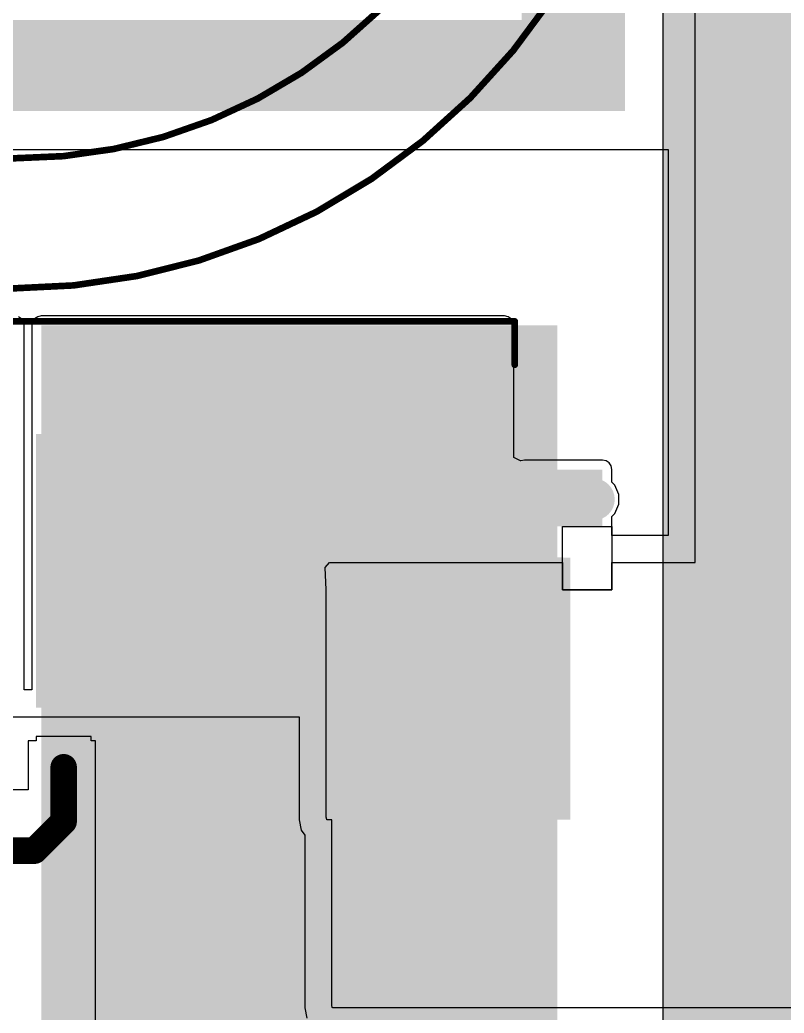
# Model space of a CAD drawing. Header units: millimetres. Extents: x 0 to 214, y 0 to 214.
# Drawn here: x 2.694 to 3.271, y 0.72 to 1.471 of the extents above; entities that cross this region are included whole.
import ezdxf

# ---------------------------------------------------------------- set-up
doc = ezdxf.new("R2010")
doc.units = ezdxf.units.MM
doc.header["$MEASUREMENT"] = 0
for name, color, linetype in [('BottomLayer', 5, 'Continuous'), ('BottomPaste', 16, 'Continuous'), ('BottomSolder', 6, 'Continuous'), ('TopLayer', 1, 'Continuous'), ('TopOverlay', 2, 'Continuous'), ('TopPaste', 8, 'Continuous'), ('TopSolder', 216, 'Continuous'), ('ViaHoleLayer', 16, 'Continuous')]:
    doc.layers.add(name, color=color, linetype=linetype)

# ---------------------------------------------------------------- blocks, each defined once
blk = doc.blocks.new('5931_B_37')
at = {"layer": 'BottomLayer'}
for points in [[(-0.3045, 0.159), (-0.1335, 0.159), (-0.1335, -0.159), (-0.3045, -0.159)], [(0.1335, 0.159), (0.3045, 0.159), (0.3045, -0.159), (0.1335, -0.159)]]:
    blk.add_hatch(color=5, dxfattribs=at).paths.add_polyline_path(points)
at = {"layer": 'BottomPaste'}
for points in [[(-0.3045, 0.159), (-0.1335, 0.159), (-0.1335, -0.159), (-0.3045, -0.159)], [(0.1335, 0.159), (0.3045, 0.159), (0.3045, -0.159), (0.1335, -0.159)]]:
    blk.add_hatch(color=16, dxfattribs=at).paths.add_polyline_path(points)
at = {"layer": 'BottomSolder'}
for points in [[(-0.3085, 0.163), (-0.1295, 0.163), (-0.1295, -0.163), (-0.3085, -0.163)], [(0.1295, 0.163), (0.3085, 0.163), (0.3085, -0.163), (0.1295, -0.163)]]:
    blk.add_hatch(color=6, dxfattribs=at).paths.add_polyline_path(points)
blk = doc.blocks.new('8_VSONP__5_6__B_57')
at = {"layer": 'BottomLayer'}
for points in [[(-0.09213, 0.08868), (-0.09213, 0.06112), (-0.12441, 0.06112), (-0.12441, 0.08868)], [(-0.05961, -0.08977), (0.096, -0.08977), (0.096, 0.08976), (-0.05961, 0.08976)], [(0.09449, 0.06132), (0.09449, 0.08888), (0.12205, 0.08888), (0.12205, 0.06132)], [(-0.09213, 0.03868), (-0.09213, 0.01112), (-0.12441, 0.01112), (-0.12441, 0.03868)], [(0.09449, 0.01132), (0.09449, 0.03888), (0.12205, 0.03888), (0.12205, 0.01132)], [(-0.09213, -0.01132), (-0.09213, -0.03888), (-0.12441, -0.03888), (-0.12441, -0.01132)], [(0.09449, -0.03868), (0.09449, -0.01112), (0.12205, -0.01112), (0.12205, -0.03868)], [(-0.09213, -0.06132), (-0.09213, -0.08888), (-0.12441, -0.08888), (-0.12441, -0.06132)], [(0.09449, -0.08868), (0.09449, -0.06112), (0.12205, -0.06112), (0.12205, -0.08868)]]:
    blk.add_hatch(color=5, dxfattribs=at).paths.add_polyline_path(points)
at = {"layer": 'BottomSolder'}
for points in [[(-0.09013, 0.09068), (-0.09013, 0.05912), (-0.12641, 0.05912), (-0.12641, 0.09068)], [(0.09249, 0.05932), (0.09249, 0.09088), (0.12405, 0.09088), (0.12405, 0.05932)], [(-0.09013, 0.04068), (-0.09013, 0.00912), (-0.12641, 0.00912), (-0.12641, 0.04068)], [(0.09249, 0.00932), (0.09249, 0.04088), (0.12405, 0.04088), (0.12405, 0.00932)], [(-0.09013, -0.00932), (-0.09013, -0.04088), (-0.12641, -0.04088), (-0.12641, -0.00932)], [(0.09249, -0.04068), (0.09249, -0.00912), (0.12405, -0.00912), (0.12405, -0.04068)], [(-0.09013, -0.05932), (-0.09013, -0.09088), (-0.12641, -0.09088), (-0.12641, -0.05932)], [(0.09249, -0.09068), (0.09249, -0.05912), (0.12405, -0.05912), (0.12405, -0.09068)]]:
    blk.add_hatch(color=6, dxfattribs=at).paths.add_polyline_path(points)
h = blk.add_hatch(color=6, dxfattribs=at)
edge = h.paths.add_edge_path()
edge.add_arc((-0.05961, 0.08976), 0.004, 90, 180)
edge.add_line((-0.06361, 0.08976), (-0.06361, -0.08977))
edge.add_arc((-0.05961, -0.08977), 0.004, 180, 270)
edge.add_line((-0.05961, -0.09377), (0.096, -0.09377))
edge.add_arc((0.096, -0.08977), 0.004, 270, 360)
edge.add_line((0.1, -0.08977), (0.1, 0.08976))
edge.add_arc((0.096, 0.08976), 0.004, 0, 90)
edge.add_line((0.096, 0.09376), (-0.05961, 0.09376))
blk = doc.blocks.new('8_VSONP__5_6__B_59')
at = {"layer": 'BottomLayer'}
for points in [[(-0.09213, 0.08868), (-0.09213, 0.06112), (-0.12441, 0.06112), (-0.12441, 0.08868)], [(-0.05961, -0.08977), (0.096, -0.08977), (0.096, 0.08976), (-0.05961, 0.08976)], [(0.09449, 0.06132), (0.09449, 0.08888), (0.12205, 0.08888), (0.12205, 0.06132)], [(-0.09213, 0.03868), (-0.09213, 0.01112), (-0.12441, 0.01112), (-0.12441, 0.03868)], [(0.09449, 0.01132), (0.09449, 0.03888), (0.12205, 0.03888), (0.12205, 0.01132)], [(-0.09213, -0.01132), (-0.09213, -0.03888), (-0.12441, -0.03888), (-0.12441, -0.01132)], [(0.09449, -0.03868), (0.09449, -0.01112), (0.12205, -0.01112), (0.12205, -0.03868)], [(-0.09213, -0.06132), (-0.09213, -0.08888), (-0.12441, -0.08888), (-0.12441, -0.06132)], [(0.09449, -0.08868), (0.09449, -0.06112), (0.12205, -0.06112), (0.12205, -0.08868)]]:
    blk.add_hatch(color=5, dxfattribs=at).paths.add_polyline_path(points)
at = {"layer": 'BottomSolder'}
for points in [[(-0.09013, 0.09068), (-0.09013, 0.05912), (-0.12641, 0.05912), (-0.12641, 0.09068)], [(0.09249, 0.05932), (0.09249, 0.09088), (0.12405, 0.09088), (0.12405, 0.05932)], [(-0.09013, 0.04068), (-0.09013, 0.00912), (-0.12641, 0.00912), (-0.12641, 0.04068)], [(0.09249, 0.00932), (0.09249, 0.04088), (0.12405, 0.04088), (0.12405, 0.00932)], [(-0.09013, -0.00932), (-0.09013, -0.04088), (-0.12641, -0.04088), (-0.12641, -0.00932)], [(0.09249, -0.04068), (0.09249, -0.00912), (0.12405, -0.00912), (0.12405, -0.04068)], [(-0.09013, -0.05932), (-0.09013, -0.09088), (-0.12641, -0.09088), (-0.12641, -0.05932)], [(0.09249, -0.09068), (0.09249, -0.05912), (0.12405, -0.05912), (0.12405, -0.09068)]]:
    blk.add_hatch(color=6, dxfattribs=at).paths.add_polyline_path(points)
h = blk.add_hatch(color=6, dxfattribs=at)
edge = h.paths.add_edge_path()
edge.add_arc((-0.05961, 0.08976), 0.004, 90, 180)
edge.add_line((-0.06361, 0.08976), (-0.06361, -0.08977))
edge.add_arc((-0.05961, -0.08977), 0.004, 180, 270)
edge.add_line((-0.05961, -0.09377), (0.096, -0.09377))
edge.add_arc((0.096, -0.08977), 0.004, 270, 360)
edge.add_line((0.1, -0.08977), (0.1, 0.08976))
edge.add_arc((0.096, 0.08976), 0.004, 0, 90)
edge.add_line((0.096, 0.09376), (-0.05961, 0.09376))
blk = doc.blocks.new('FXL2213_1R0_M_62')
at = {"layer": 'TopLayer'}
blk.add_hatch(color=1, dxfattribs=at).paths.add_polyline_path([(-0.47244, 0.38583), (-0.24606, 0.38583), (-0.24606, -0.38583), (-0.47244, -0.38583)])
at = {"layer": 'TopPaste'}
blk.add_hatch(color=8, dxfattribs=at).paths.add_polyline_path([(-0.47244, 0.38583), (-0.24606, 0.38583), (-0.24606, -0.38583), (-0.47244, -0.38583)])
at = {"layer": 'TopSolder'}
blk.add_hatch(color=216, dxfattribs=at).paths.add_polyline_path([(-0.47644, 0.38983), (-0.24206, 0.38983), (-0.24206, -0.38983), (-0.47644, -0.38983)])
at = {"layer": 'TopOverlay', "const_width": 0.005}
for points in [[(-0.45276, -0.40024), (-0.45276, -0.43307)], [(0.45276, -0.43307), (-0.45276, -0.43307)]]:
    blk.add_lwpolyline(points, dxfattribs=at)
at = {"layer": 'TopOverlay', "const_width": 0.0025}
for points in [[(-0.45401, -0.40024, 1), (-0.45151, -0.40024, 1)], [(-0.45401, -0.43307, 1), (-0.45151, -0.43307, 1)], [(-0.45401, -0.43307, 1), (-0.45151, -0.43307, 1)]]:
    blk.add_lwpolyline(points, format="xyb", close=True, dxfattribs=at)
blk = doc.blocks.new('KN151M45025_30A_267')
at = {"layer": 'TopOverlay', "const_width": 0.005}
blk.add_lwpolyline([(0.48897, 0, 1), (-0.49527, 0, 1)], format="xyb", close=True, dxfattribs=at)
blk.add_lwpolyline([(0.00175, 0.3936, -228.200389), (-0.00515, 0.3937)], format="xyb", dxfattribs=at)

msp = doc.modelspace()

# ---------------------------------------------------------------- hatches: boundary and pattern name
at = {"layer": 'BottomLayer'}
for points in [[(3.073, 1.425), (3.151, 1.425), (3.151, 1.896), (3.073, 1.896)], [(3.151, 1.402), (3.151, 1.471), (1.821, 1.471), (1.821, 1.402)], [(2.71, 1.09), (3.06, 1.09), (3.06, 1.24), (2.71, 1.24)], [(2.71, 0.95466), (2.89157, 0.95466), (2.89157, 1.14), (2.71, 1.14)], [(3.075, 1.088), (3.134, 1.088), (3.134, 1.131), (3.075, 1.131)]]:
    msp.add_hatch(color=5, dxfattribs=at).paths.add_polyline_path(points)
h = msp.add_hatch(color=5, dxfattribs=at)
edge = h.paths.add_edge_path()
edge.add_arc((3.1275, 1.1085), 0.01181, 0, 360)
h = msp.add_hatch(color=5, dxfattribs=at)
edge = h.paths.add_edge_path()
edge.add_arc((2.73667, 1.055), 0.01181, 0, 360)
h = msp.add_hatch(color=5, dxfattribs=at)
edge = h.paths.add_edge_path()
edge.add_arc((2.77, 1.055), 0.01181, 0, 360)
h = msp.add_hatch(color=5, dxfattribs=at)
edge = h.paths.add_edge_path()
edge.add_arc((2.80333, 1.055), 0.01181, 0, 360)
h = msp.add_hatch(color=5, dxfattribs=at)
edge = h.paths.add_edge_path()
edge.add_arc((2.83667, 1.055), 0.01181, 0, 360)
h = msp.add_hatch(color=5, dxfattribs=at)
edge = h.paths.add_edge_path()
edge.add_arc((2.87, 1.055), 0.01181, 0, 360)
h = msp.add_hatch(color=5, dxfattribs=at)
edge = h.paths.add_edge_path()
edge.add_arc((2.73667, 1.005), 0.01181, 0, 360)
h = msp.add_hatch(color=5, dxfattribs=at)
edge = h.paths.add_edge_path()
edge.add_arc((2.77, 1.005), 0.01181, 0, 360)
h = msp.add_hatch(color=5, dxfattribs=at)
edge = h.paths.add_edge_path()
edge.add_arc((2.80333, 1.005), 0.01181, 0, 360)
h = msp.add_hatch(color=5, dxfattribs=at)
edge = h.paths.add_edge_path()
edge.add_arc((2.83667, 1.005), 0.01181, 0, 360)
h = msp.add_hatch(color=5, dxfattribs=at)
edge = h.paths.add_edge_path()
edge.add_arc((2.87, 1.005), 0.01181, 0, 360)
at = {"layer": 'BottomSolder'}
for points in [[(4.097, 0.144), (4.097, 1.855), (3.18, 1.855), (3.18, 0.144)], [(2.902, 0.951), (2.902, 1.158), (2.706, 1.158), (2.706, 0.951)], [(3.0599, 1.07899), (3.0599, 1.13199), (2.9149, 1.13199), (2.9149, 1.07899)], [(2.91381, 1.06438), (2.91381, 0.86625), (3.10981, 0.86625), (3.10981, 1.06438)], [(2.898, 0.877), (2.898, 0.93), (2.753, 0.93), (2.753, 0.877)]]:
    msp.add_hatch(color=6, dxfattribs=at).paths.add_polyline_path(points)
h = msp.add_hatch(color=6, dxfattribs=at)
edge = h.paths.add_edge_path()
edge.add_arc((3.1275, 1.1085), 0.01581, 0, 360)
h = msp.add_hatch(color=6, dxfattribs=at)
edge = h.paths.add_edge_path()
edge.add_arc((2.73667, 1.055), 0.01581, 0, 360)
h = msp.add_hatch(color=6, dxfattribs=at)
edge = h.paths.add_edge_path()
edge.add_arc((2.77, 1.055), 0.01581, 0, 360)
h = msp.add_hatch(color=6, dxfattribs=at)
edge = h.paths.add_edge_path()
edge.add_arc((2.80333, 1.055), 0.01581, 0, 360)
h = msp.add_hatch(color=6, dxfattribs=at)
edge = h.paths.add_edge_path()
edge.add_arc((2.83667, 1.055), 0.01581, 0, 360)
h = msp.add_hatch(color=6, dxfattribs=at)
edge = h.paths.add_edge_path()
edge.add_arc((2.87, 1.055), 0.01581, 0, 360)
h = msp.add_hatch(color=6, dxfattribs=at)
edge = h.paths.add_edge_path()
edge.add_arc((2.73667, 1.005), 0.01581, 0, 360)
h = msp.add_hatch(color=6, dxfattribs=at)
edge = h.paths.add_edge_path()
edge.add_arc((2.77, 1.005), 0.01581, 0, 360)
h = msp.add_hatch(color=6, dxfattribs=at)
edge = h.paths.add_edge_path()
edge.add_arc((2.80333, 1.005), 0.01581, 0, 360)
h = msp.add_hatch(color=6, dxfattribs=at)
edge = h.paths.add_edge_path()
edge.add_arc((2.83667, 1.005), 0.01581, 0, 360)
h = msp.add_hatch(color=6, dxfattribs=at)
edge = h.paths.add_edge_path()
edge.add_arc((2.87, 1.005), 0.01581, 0, 360)
at = {"layer": 'TopLayer'}
msp.add_hatch(color=1, dxfattribs=at).paths.add_polyline_path([(2.71, 0.39), (3.1, 0.39), (3.1, 1.24), (2.71, 1.24)])
h = msp.add_hatch(color=1, dxfattribs=at)
edge = h.paths.add_edge_path()
edge.add_arc((3.1275, 1.1085), 0.01181, 0, 360)
h = msp.add_hatch(color=1, dxfattribs=at)
edge = h.paths.add_edge_path()
edge.add_arc((2.73667, 1.055), 0.01181, 0, 360)
h = msp.add_hatch(color=1, dxfattribs=at)
edge = h.paths.add_edge_path()
edge.add_arc((2.77, 1.055), 0.01181, 0, 360)
h = msp.add_hatch(color=1, dxfattribs=at)
edge = h.paths.add_edge_path()
edge.add_arc((2.80333, 1.055), 0.01181, 0, 360)
h = msp.add_hatch(color=1, dxfattribs=at)
edge = h.paths.add_edge_path()
edge.add_arc((2.83667, 1.055), 0.01181, 0, 360)
h = msp.add_hatch(color=1, dxfattribs=at)
edge = h.paths.add_edge_path()
edge.add_arc((2.87, 1.055), 0.01181, 0, 360)
h = msp.add_hatch(color=1, dxfattribs=at)
edge = h.paths.add_edge_path()
edge.add_arc((2.73667, 1.005), 0.01181, 0, 360)
h = msp.add_hatch(color=1, dxfattribs=at)
edge = h.paths.add_edge_path()
edge.add_arc((2.77, 1.005), 0.01181, 0, 360)
h = msp.add_hatch(color=1, dxfattribs=at)
edge = h.paths.add_edge_path()
edge.add_arc((2.80333, 1.005), 0.01181, 0, 360)
h = msp.add_hatch(color=1, dxfattribs=at)
edge = h.paths.add_edge_path()
edge.add_arc((2.83667, 1.005), 0.01181, 0, 360)
h = msp.add_hatch(color=1, dxfattribs=at)
edge = h.paths.add_edge_path()
edge.add_arc((2.87, 1.005), 0.01181, 0, 360)
at = {"layer": 'TopSolder'}
msp.add_hatch(color=216, dxfattribs=at).paths.add_polyline_path([(4.097, 0.135), (4.097, 1.855), (3.18, 1.855), (3.18, 0.135)])
h = msp.add_hatch(color=216, dxfattribs=at)
edge = h.paths.add_edge_path()
edge.add_arc((3.1275, 1.1085), 0.01581, 0, 360)
h = msp.add_hatch(color=216, dxfattribs=at)
edge = h.paths.add_edge_path()
edge.add_arc((2.73667, 1.055), 0.01581, 0, 360)
h = msp.add_hatch(color=216, dxfattribs=at)
edge = h.paths.add_edge_path()
edge.add_arc((2.77, 1.055), 0.01581, 0, 360)
h = msp.add_hatch(color=216, dxfattribs=at)
edge = h.paths.add_edge_path()
edge.add_arc((2.80333, 1.055), 0.01581, 0, 360)
h = msp.add_hatch(color=216, dxfattribs=at)
edge = h.paths.add_edge_path()
edge.add_arc((2.83667, 1.055), 0.01581, 0, 360)
h = msp.add_hatch(color=216, dxfattribs=at)
edge = h.paths.add_edge_path()
edge.add_arc((2.87, 1.055), 0.01581, 0, 360)
h = msp.add_hatch(color=216, dxfattribs=at)
edge = h.paths.add_edge_path()
edge.add_arc((2.73667, 1.005), 0.01581, 0, 360)
h = msp.add_hatch(color=216, dxfattribs=at)
edge = h.paths.add_edge_path()
edge.add_arc((2.77, 1.005), 0.01581, 0, 360)
h = msp.add_hatch(color=216, dxfattribs=at)
edge = h.paths.add_edge_path()
edge.add_arc((2.80333, 1.005), 0.01581, 0, 360)
h = msp.add_hatch(color=216, dxfattribs=at)
edge = h.paths.add_edge_path()
edge.add_arc((2.83667, 1.005), 0.01581, 0, 360)
h = msp.add_hatch(color=216, dxfattribs=at)
edge = h.paths.add_edge_path()
edge.add_arc((2.87, 1.005), 0.01581, 0, 360)
at = {"layer": 'ViaHoleLayer'}
h = msp.add_hatch(color=16, dxfattribs=at)
edge = h.paths.add_edge_path()
edge.add_arc((3.1275, 1.1085), 0.00591, 0, 360)
h = msp.add_hatch(color=16, dxfattribs=at)
edge = h.paths.add_edge_path()
edge.add_arc((2.73667, 1.055), 0.00591, 0, 360)
h = msp.add_hatch(color=16, dxfattribs=at)
edge = h.paths.add_edge_path()
edge.add_arc((2.77, 1.055), 0.00591, 0, 360)
h = msp.add_hatch(color=16, dxfattribs=at)
edge = h.paths.add_edge_path()
edge.add_arc((2.80333, 1.055), 0.00591, 0, 360)
h = msp.add_hatch(color=16, dxfattribs=at)
edge = h.paths.add_edge_path()
edge.add_arc((2.83667, 1.055), 0.00591, 0, 360)
h = msp.add_hatch(color=16, dxfattribs=at)
edge = h.paths.add_edge_path()
edge.add_arc((2.87, 1.055), 0.00591, 0, 360)
h = msp.add_hatch(color=16, dxfattribs=at)
edge = h.paths.add_edge_path()
edge.add_arc((2.73667, 1.005), 0.00591, 0, 360)
h = msp.add_hatch(color=16, dxfattribs=at)
edge = h.paths.add_edge_path()
edge.add_arc((2.77, 1.005), 0.00591, 0, 360)
h = msp.add_hatch(color=16, dxfattribs=at)
edge = h.paths.add_edge_path()
edge.add_arc((2.80333, 1.005), 0.00591, 0, 360)
h = msp.add_hatch(color=16, dxfattribs=at)
edge = h.paths.add_edge_path()
edge.add_arc((2.83667, 1.005), 0.00591, 0, 360)
h = msp.add_hatch(color=16, dxfattribs=at)
edge = h.paths.add_edge_path()
edge.add_arc((2.87, 1.005), 0.00591, 0, 360)

# ---------------------------------------------------------------- linework, layer by layer
at = {"layer": 'BottomLayer'}
for p, q in [((3.204, 1.06072), (3.204, 1.774)), ((1.269, 1.373), (3.18361, 1.373)), ((3.18361, 1.373), (3.18361, 1.08111)), ((2.69505, 1.24505), (2.69273, 1.24659)), ((2.70727, 1.24659), (2.70495, 1.24505)), ((2.71, 1.24714), (2.70727, 1.24659)), ((3.06, 1.24714), (2.71, 1.24714)), ((3.06273, 1.24659), (3.06, 1.24714)), ((3.06505, 1.24505), (3.06273, 1.24659)), ((2.69659, 1.24273), (2.69505, 1.24505)), ((2.69714, 1.24), (2.69659, 1.24273)), ((2.69714, 0.96439), (2.69714, 1.24)), ((2.70341, 1.24273), (2.70286, 1.24)), ((2.70286, 1.24), (2.70286, 1.14)), ((2.70495, 1.24505), (2.70341, 1.24273)), ((3.06659, 1.24273), (3.06505, 1.24505)), ((3.06714, 1.24), (3.06659, 1.24273)), ((3.06714, 1.14015), (3.06714, 1.24)), ((2.70286, 1.14), (2.70286, 1.09)), ((3.07214, 1.13751), (3.06714, 1.14015)), ((3.07227, 1.13759), (3.07214, 1.13751)), ((3.075, 1.13814), (3.07227, 1.13759)), ((3.134, 1.13814), (3.075, 1.13814)), ((3.13673, 1.13759), (3.134, 1.13814)), ((3.13905, 1.13605), (3.13673, 1.13759)), ((3.14059, 1.13373), (3.13905, 1.13605)), ((3.14114, 1.131), (3.14059, 1.13373)), ((3.14114, 1.12147), (3.14114, 1.131)), ((3.14345, 1.11916), (3.14114, 1.12147)), ((3.14631, 1.11224), (3.14345, 1.11916)), ((3.14631, 1.10476), (3.14631, 1.11224)), ((3.14345, 1.09784), (3.14631, 1.10476)), ((3.14114, 1.09553), (3.14345, 1.09784)), ((2.70286, 1.09), (2.70286, 0.96439)), ((3.14114, 1.08111), (3.14114, 1.09553)), ((3.10376, 1.06072), (3.10376, 1.088)), ((3.10376, 1.088), (3.14114, 1.088)), ((3.14114, 1.088), (3.14114, 1.04)), ((3.18361, 1.08111), (3.14114, 1.08111)), ((2.92442, 1.05709), (2.92787, 1.06072)), ((2.92787, 1.06072), (3.10376, 1.06072)), ((3.10376, 1.04), (3.10376, 1.06072)), ((3.10376, 1.06072), (3.10376, 1.04)), ((3.14114, 1.04), (3.14114, 1.06072)), ((3.14114, 1.06072), (3.204, 1.06072)), ((2.92532, 1.04), (2.92442, 1.05709)), ((2.92532, 0.944), (2.92532, 1.04)), ((3.14114, 1.04), (3.10376, 1.04)), ((3.10376, 1.04), (3.14114, 1.04)), ((2.70286, 0.96439), (2.69714, 0.96439)), ((2.55172, 0.944), (2.90493, 0.944)), ((2.90493, 0.944), (2.90493, 0.86625)), ((2.92532, 0.86826), (2.92532, 0.944)), ((2.70613, 0.926), (2.7, 0.926)), ((2.7, 0.926), (2.7, 0.889)), ((2.74768, 0.92915), (2.70613, 0.92915)), ((2.70613, 0.92915), (2.70613, 0.926)), ((2.74768, 0.926), (2.74768, 0.92915)), ((2.751, 0.926), (2.74768, 0.926)), ((2.751, 0.536), (2.751, 0.926)), ((2.7, 0.889), (2.55, 0.889)), ((2.90493, 0.86625), (2.90648, 0.85845)), ((2.92569, 0.8664), (2.92532, 0.86826)), ((2.92579, 0.86625), (2.92569, 0.8664)), ((2.9295, 0.86625), (2.92579, 0.86625)), ((2.9295, 0.85452), (2.9295, 0.86625)), ((2.90648, 0.85845), (2.90911, 0.85452)), ((2.90911, 0.85452), (2.90911, 0.724)), ((2.9295, 0.72601), (2.9295, 0.85452)), ((2.90911, 0.724), (2.91066, 0.7162)), ((2.92985, 0.72424), (2.9295, 0.72601)), ((2.93021, 0.724), (2.92985, 0.72424)), ((3.59345, 0.724), (2.93021, 0.724))]:
    msp.add_line(p, q, dxfattribs=at)
at = {"layer": 'BottomLayer', "const_width": 0.02}
for points in [[(2.7269, 0.86491), (2.7269, 0.90601)], [(2.70491, 0.84291), (2.7269, 0.86491)], [(2.64681, 0.84291), (2.70491, 0.84291)]]:
    msp.add_lwpolyline(points, dxfattribs=at)
at = {"layer": 'BottomLayer', "const_width": 0.01}
for points in [[(2.72191, 0.90601, 1), (2.7319, 0.90601, 1)], [(2.72191, 0.86491, 1), (2.7319, 0.86491, 1)], [(2.72191, 0.86491, 1), (2.7319, 0.86491, 1)], [(2.69991, 0.84291, 1), (2.70991, 0.84291, 1)], [(2.69991, 0.84291, 1), (2.70991, 0.84291, 1)]]:
    msp.add_lwpolyline(points, format="xyb", close=True, dxfattribs=at)
at = {"layer": 'TopLayer'}
msp.add_line((3.18, 0.31486), (3.18, 1.82782), dxfattribs=at)

# ---------------------------------------------------------------- block references
for name, p, rotation in [('KN151M45025_30A_267', (2.683, 1.76), 180), ('FXL2213_1R0_M_62', (2.615, 0.81), 180), ('8_VSONP__5_6__B_57', (2.80181, 1.01428), 90), ('8_VSONP__5_6__B_59', (3.014, 1.00111), 270)]:
    msp.add_blockref(name, p, dxfattribs=dict(rotation=rotation))
msp.add_blockref('5931_B_37', (2.618, 0.70025))

doc.saveas('drawing.dxf')
